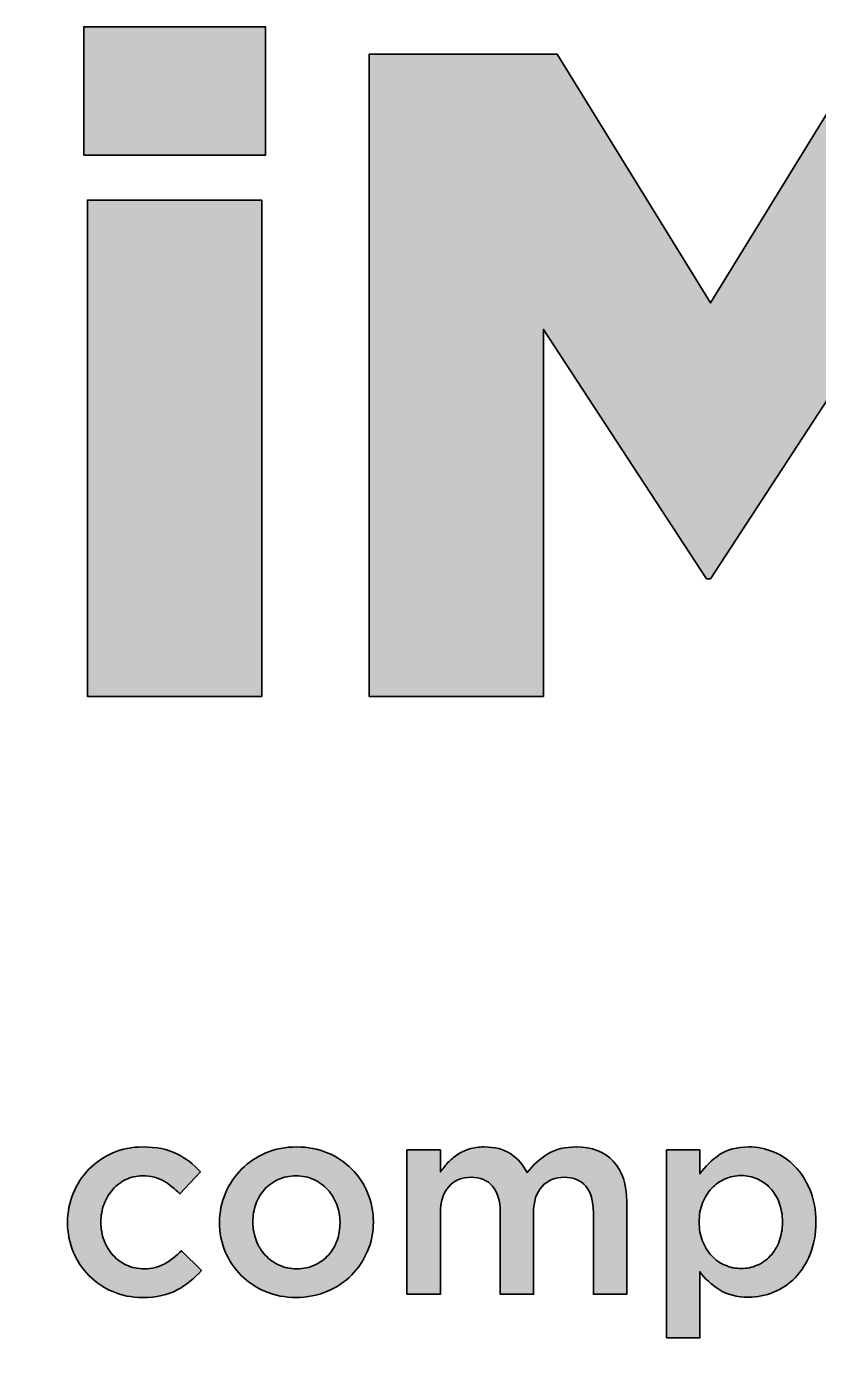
# Model space of a CAD drawing. Header units: millimetres. Extents: x 0 to 305, y -305 to 0.
# Drawn here: x 197.52 to 211.82, y -54.61 to -30.46 of the extents above; entities that cross this region are included whole.
import ezdxf

# ---------------------------------------------------------------- set-up
doc = ezdxf.new("R2010")
doc.units = ezdxf.units.MM
doc.header["$MEASUREMENT"] = 0
doc.layers.add('Layer 1', color=7, linetype='Continuous')

# ---------------------------------------------------------------- blocks, each defined once
blk = doc.blocks.new('block 2')
at = {"layer": 'Layer 1', "true_color": 0xffffff}
h = blk.add_hatch(color=7, dxfattribs=at)
h.dxf.hatch_style = 2
h.paths.add_polyline_path([(201.831, -30.46), (198.548, -30.46), (198.548, -32.781), (201.831, -32.781)])
h = blk.add_hatch(color=7, dxfattribs=at)
h.dxf.hatch_style = 2
h.paths.add_polyline_path([(216.039, -42.563), (216.039, -30.957), (212.64, -30.957), (209.872, -35.45), (207.103, -30.957), (203.704, -30.957), (203.704, -42.563), (206.854, -42.563), (206.854, -35.931), (209.805, -40.44), (209.872, -40.44), (212.839, -35.898), (212.839, -42.563)])
h = blk.add_hatch(color=7, dxfattribs=at)
h.dxf.hatch_style = 2
h.paths.add_polyline_path([(201.764, -42.563), (201.764, -33.593), (198.614, -33.593), (198.614, -42.563)])
h = blk.add_hatch(color=7, dxfattribs=at)
h.dxf.hatch_style = 2
edge = h.paths.add_edge_path()
edge.add_spline(control_points=[(200.314, -52.58), (200.219, -52.676), (200.118, -52.754), (200.011, -52.815), (199.904, -52.876), (199.779, -52.907), (199.638, -52.907), (199.522, -52.907), (199.417, -52.884), (199.322, -52.84), (199.226, -52.795), (199.144, -52.735), (199.075, -52.659), (199.006, -52.584), (198.952, -52.495), (198.914, -52.393), (198.876, -52.291), (198.857, -52.18), (198.857, -52.062), (198.857, -51.947), (198.876, -51.839), (198.914, -51.738), (198.952, -51.638), (199.004, -51.55), (199.07, -51.474), (199.135, -51.398), (199.215, -51.338), (199.307, -51.294), (199.399, -51.249), (199.499, -51.227), (199.608, -51.227), (199.759, -51.227), (199.887, -51.258), (199.991, -51.318), (200.095, -51.379), (200.192, -51.458), (200.285, -51.553), (200.285, -51.553), (200.655, -51.153), (200.655, -51.153), (200.533, -51.018), (200.391, -50.91), (200.228, -50.827), (200.065, -50.745), (199.86, -50.704), (199.613, -50.704), (199.419, -50.704), (199.238, -50.74), (199.072, -50.812), (198.906, -50.885), (198.762, -50.984), (198.641, -51.109), (198.519, -51.234), (198.425, -51.379), (198.357, -51.543), (198.289, -51.708), (198.255, -51.884), (198.255, -52.072), (198.255, -52.259), (198.289, -52.435), (198.357, -52.598), (198.425, -52.761), (198.519, -52.904), (198.641, -53.027), (198.762, -53.151), (198.905, -53.248), (199.07, -53.319), (199.234, -53.39), (199.414, -53.425), (199.608, -53.425), (199.862, -53.425), (200.071, -53.38), (200.235, -53.289), (200.4, -53.199), (200.547, -53.081), (200.675, -52.936), (200.675, -52.936), (200.314, -52.58), (200.314, -52.58)], knot_values=[0, 0, 0, 0, 1, 1, 1, 2, 2, 2, 3, 3, 3, 4, 4, 4, 5, 5, 5, 6, 6, 6, 7, 7, 7, 8, 8, 8, 9, 9, 9, 10, 10, 10, 11, 11, 11, 12, 12, 12, 13, 13, 13, 14, 14, 14, 15, 15, 15, 16, 16, 16, 17, 17, 17, 18, 18, 18, 19, 19, 19, 20, 20, 20, 21, 21, 21, 22, 22, 22, 23, 23, 23, 24, 24, 24, 25, 25, 25, 26, 26, 26, 26], degree=3, periodic=1)
h = blk.add_hatch(color=7, dxfattribs=at)
h.dxf.hatch_style = 2
edge = h.paths.add_edge_path()
edge.add_spline(control_points=[(202.384, -53.425), (202.585, -53.425), (202.771, -53.389), (202.942, -53.316), (203.113, -53.244), (203.261, -53.146), (203.384, -53.022), (203.507, -52.899), (203.604, -52.755), (203.675, -52.59), (203.746, -52.426), (203.782, -52.25), (203.782, -52.062), (203.782, -51.874), (203.747, -51.698), (203.678, -51.533), (203.609, -51.369), (203.512, -51.225), (203.389, -51.101), (203.265, -50.978), (203.119, -50.881), (202.949, -50.81), (202.78, -50.739), (202.594, -50.704), (202.394, -50.704), (202.193, -50.704), (202.008, -50.74), (201.838, -50.812), (201.668, -50.885), (201.522, -50.983), (201.399, -51.106), (201.275, -51.23), (201.178, -51.375), (201.107, -51.541), (201.036, -51.707), (201.001, -51.884), (201.001, -52.072), (201.001, -52.259), (201.035, -52.435), (201.105, -52.598), (201.174, -52.761), (201.27, -52.904), (201.394, -53.027), (201.517, -53.151), (201.663, -53.248), (201.833, -53.319), (202.003, -53.39), (202.186, -53.425), (202.384, -53.425)], knot_values=[0, 0, 0, 0, 1, 1, 1, 2, 2, 2, 3, 3, 3, 4, 4, 4, 5, 5, 5, 6, 6, 6, 7, 7, 7, 8, 8, 8, 9, 9, 9, 10, 10, 10, 11, 11, 11, 12, 12, 12, 13, 13, 13, 14, 14, 14, 15, 15, 15, 16, 16, 16, 16], degree=3, periodic=1)
edge = h.paths.add_edge_path()
edge.add_spline(control_points=[(201.662, -52.39), (201.623, -52.287), (201.604, -52.177), (201.604, -52.062), (201.604, -51.947), (201.621, -51.839), (201.657, -51.738), (201.693, -51.638), (201.746, -51.55), (201.814, -51.474), (201.883, -51.398), (201.966, -51.338), (202.062, -51.294), (202.159, -51.249), (202.266, -51.227), (202.384, -51.227), (202.502, -51.227), (202.609, -51.249), (202.705, -51.294), (202.802, -51.338), (202.885, -51.399), (202.956, -51.477), (203.026, -51.554), (203.081, -51.644), (203.12, -51.746), (203.159, -51.848), (203.179, -51.957), (203.179, -52.072), (203.179, -52.187), (203.161, -52.295), (203.125, -52.395), (203.089, -52.496), (203.037, -52.584), (202.968, -52.659), (202.899, -52.735), (202.817, -52.795), (202.72, -52.84), (202.624, -52.884), (202.515, -52.907), (202.394, -52.907), (202.279, -52.907), (202.174, -52.884), (202.077, -52.84), (201.98, -52.795), (201.897, -52.735), (201.827, -52.659), (201.757, -52.584), (201.701, -52.494), (201.662, -52.39)], knot_values=[0, 0, 0, 0, 1, 1, 1, 2, 2, 2, 3, 3, 3, 4, 4, 4, 5, 5, 5, 6, 6, 6, 7, 7, 7, 8, 8, 8, 9, 9, 9, 10, 10, 10, 11, 11, 11, 12, 12, 12, 13, 13, 13, 14, 14, 14, 15, 15, 15, 16, 16, 16, 16], degree=3, periodic=1)
h = blk.add_hatch(color=7, dxfattribs=at)
h.dxf.hatch_style = 2
edge = h.paths.add_edge_path()
edge.add_spline(control_points=[(207.758, -51.888), (207.758, -51.888), (207.758, -53.366), (207.758, -53.366), (207.758, -53.366), (208.36, -53.366), (208.36, -53.366), (208.36, -53.366), (208.36, -51.701), (208.36, -51.701), (208.36, -51.382), (208.279, -51.136), (208.118, -50.963), (207.956, -50.79), (207.732, -50.704), (207.446, -50.704), (207.248, -50.704), (207.077, -50.746), (206.934, -50.831), (206.791, -50.916), (206.667, -51.028), (206.561, -51.167), (206.492, -51.028), (206.393, -50.916), (206.263, -50.831), (206.133, -50.746), (205.974, -50.704), (205.786, -50.704), (205.688, -50.704), (205.598, -50.716), (205.517, -50.741), (205.437, -50.766), (205.364, -50.8), (205.3, -50.843), (205.236, -50.886), (205.179, -50.935), (205.13, -50.988), (205.08, -51.041), (205.035, -51.097), (204.992, -51.157), (204.992, -51.157), (204.992, -50.758), (204.992, -50.758), (204.992, -50.758), (204.389, -50.758), (204.389, -50.758), (204.389, -50.758), (204.389, -53.366), (204.389, -53.366), (204.389, -53.366), (204.992, -53.366), (204.992, -53.366), (204.992, -53.366), (204.992, -51.902), (204.992, -51.902), (204.992, -51.699), (205.042, -51.539), (205.144, -51.424), (205.246, -51.309), (205.38, -51.252), (205.547, -51.252), (205.714, -51.252), (205.844, -51.306), (205.935, -51.414), (206.027, -51.523), (206.073, -51.679), (206.073, -51.883), (206.073, -51.883), (206.073, -53.366), (206.073, -53.366), (206.073, -53.366), (206.676, -53.366), (206.676, -53.366), (206.676, -53.366), (206.676, -51.897), (206.676, -51.897), (206.676, -51.687), (206.727, -51.527), (206.831, -51.417), (206.934, -51.307), (207.067, -51.252), (207.231, -51.252), (207.399, -51.252), (207.528, -51.306), (207.62, -51.414), (207.711, -51.523), (207.758, -51.681), (207.758, -51.888)], knot_values=[0, 0, 0, 0, 1, 1, 1, 2, 2, 2, 3, 3, 3, 4, 4, 4, 5, 5, 5, 6, 6, 6, 7, 7, 7, 8, 8, 8, 9, 9, 9, 10, 10, 10, 11, 11, 11, 12, 12, 12, 13, 13, 13, 14, 14, 14, 15, 15, 15, 16, 16, 16, 17, 17, 17, 18, 18, 18, 19, 19, 19, 20, 20, 20, 21, 21, 21, 22, 22, 22, 23, 23, 23, 24, 24, 24, 25, 25, 25, 26, 26, 26, 27, 27, 27, 28, 28, 28, 29, 29, 29, 29], degree=3, periodic=1)
h = blk.add_hatch(color=7, dxfattribs=at)
h.dxf.hatch_style = 2
edge = h.paths.add_edge_path()
edge.add_spline(control_points=[(211.401, -51.057), (211.287, -50.94), (211.159, -50.852), (211.014, -50.793), (210.869, -50.733), (210.72, -50.704), (210.566, -50.704), (210.355, -50.704), (210.179, -50.751), (210.038, -50.844), (209.897, -50.938), (209.779, -51.054), (209.684, -51.193), (209.684, -51.193), (209.684, -50.758), (209.684, -50.758), (209.684, -50.758), (209.081, -50.758), (209.081, -50.758), (209.081, -50.758), (209.081, -54.156), (209.081, -54.156), (209.081, -54.156), (209.684, -54.156), (209.684, -54.156), (209.684, -54.156), (209.679, -52.961), (209.679, -52.961), (209.771, -53.083), (209.888, -53.19), (210.029, -53.282), (210.171, -53.374), (210.349, -53.42), (210.563, -53.42), (210.717, -53.42), (210.868, -53.39), (211.015, -53.331), (211.161, -53.272), (211.291, -53.184), (211.405, -53.067), (211.518, -52.95), (211.609, -52.808), (211.676, -52.64), (211.744, -52.472), (211.778, -52.279), (211.778, -52.062), (211.778, -51.845), (211.743, -51.652), (211.674, -51.484), (211.605, -51.316), (211.514, -51.174), (211.401, -51.057)], knot_values=[0, 0, 0, 0, 1, 1, 1, 2, 2, 2, 3, 3, 3, 4, 4, 4, 5, 5, 5, 6, 6, 6, 7, 7, 7, 8, 8, 8, 9, 9, 9, 10, 10, 10, 11, 11, 11, 12, 12, 12, 13, 13, 13, 14, 14, 14, 15, 15, 15, 16, 16, 16, 17, 17, 17, 17], degree=3, periodic=1)
edge = h.paths.add_edge_path()
edge.add_spline(control_points=[(211.116, -52.41), (211.076, -52.514), (211.023, -52.602), (210.955, -52.674), (210.888, -52.747), (210.809, -52.803), (210.718, -52.842), (210.628, -52.882), (210.531, -52.902), (210.429, -52.902), (210.327, -52.902), (210.23, -52.882), (210.138, -52.842), (210.046, -52.803), (209.965, -52.746), (209.896, -52.672), (209.827, -52.598), (209.772, -52.51), (209.731, -52.408), (209.689, -52.306), (209.669, -52.19), (209.669, -52.062), (209.669, -51.933), (209.689, -51.818), (209.731, -51.716), (209.772, -51.614), (209.827, -51.526), (209.896, -51.452), (209.965, -51.378), (210.046, -51.321), (210.138, -51.281), (210.23, -51.242), (210.327, -51.222), (210.429, -51.222), (210.531, -51.222), (210.628, -51.242), (210.718, -51.281), (210.809, -51.321), (210.888, -51.377), (210.955, -51.449), (211.023, -51.522), (211.076, -51.61), (211.116, -51.714), (211.155, -51.817), (211.175, -51.933), (211.175, -52.062), (211.175, -52.19), (211.155, -52.306), (211.116, -52.41)], knot_values=[0, 0, 0, 0, 1, 1, 1, 2, 2, 2, 3, 3, 3, 4, 4, 4, 5, 5, 5, 6, 6, 6, 7, 7, 7, 8, 8, 8, 9, 9, 9, 10, 10, 10, 11, 11, 11, 12, 12, 12, 13, 13, 13, 14, 14, 14, 15, 15, 15, 16, 16, 16, 16], degree=3, periodic=1)
at = {"layer": 'Layer 1', "color": 179, "lineweight": 35, "true_color": 0x231f20}
for points in [[(198.548, -32.781), (198.548, -30.46), (201.831, -30.46), (201.831, -32.781), (198.548, -32.781)], [(209.872, -40.44), (209.805, -40.44), (206.854, -35.931), (206.854, -42.563), (203.704, -42.563), (203.704, -30.957), (207.103, -30.957), (209.872, -35.45), (212.64, -30.957), (216.039, -30.957), (216.039, -42.563), (212.839, -42.563), (212.839, -35.898), (209.872, -40.44)], [(201.764, -33.593), (201.764, -42.563), (198.614, -42.563), (198.614, -33.593), (201.764, -33.593)]]:
    blk.add_lwpolyline(points, dxfattribs=at)
at = {"layer": 'Layer 1', "lineweight": 0}
for points in [[(201.831, -30.46), (198.548, -30.46), (198.548, -32.781), (201.831, -32.781), (201.831, -30.46)], [(216.039, -42.563), (216.039, -30.957), (212.64, -30.957), (209.872, -35.45), (207.103, -30.957), (203.704, -30.957), (203.704, -42.563), (206.854, -42.563), (206.854, -35.931), (209.805, -40.44), (209.872, -40.44), (212.839, -35.898), (212.839, -42.563), (216.039, -42.563)], [(201.764, -42.563), (201.764, -33.593), (198.614, -33.593), (198.614, -42.563), (201.764, -42.563)]]:
    blk.add_lwpolyline(points, dxfattribs=at)
at = {"layer": 'Layer 1', "color": 179, "lineweight": 35, "true_color": 0x231f20}
for points, knots in [([(52.4, -36.336), (52.546, -36.336), (52.692, -36.334), (52.838, -36.334), (147.486, -36.334), (217.595, -108.724), (217.595, -199.1), (217.595, -199.1), (217.595, -199.999), (217.595, -199.999), (217.595, -200), (217.595, -200), (217.595, -200)], [0, 0, 0, 0, 1, 1, 1, 2, 2, 2, 3, 3, 3, 4, 4, 4, 4]), ([(199.608, -53.425), (199.414, -53.425), (199.234, -53.39), (199.07, -53.319), (198.905, -53.248), (198.762, -53.151), (198.641, -53.027), (198.519, -52.904), (198.425, -52.761), (198.357, -52.598), (198.289, -52.435), (198.255, -52.259), (198.255, -52.072), (198.255, -51.884), (198.289, -51.708), (198.357, -51.543), (198.425, -51.379), (198.519, -51.234), (198.641, -51.109), (198.762, -50.984), (198.906, -50.885), (199.072, -50.812), (199.238, -50.74), (199.419, -50.704), (199.613, -50.704), (199.86, -50.704), (200.065, -50.745), (200.228, -50.827), (200.391, -50.91), (200.533, -51.018), (200.655, -51.153), (200.655, -51.153), (200.285, -51.553), (200.285, -51.553), (200.192, -51.458), (200.095, -51.379), (199.991, -51.318), (199.887, -51.258), (199.759, -51.227), (199.608, -51.227), (199.499, -51.227), (199.399, -51.249), (199.307, -51.294), (199.215, -51.338), (199.135, -51.398), (199.07, -51.474), (199.004, -51.55), (198.952, -51.638), (198.914, -51.738), (198.876, -51.839), (198.857, -51.947), (198.857, -52.062), (198.857, -52.18), (198.876, -52.291), (198.914, -52.393), (198.952, -52.495), (199.006, -52.584), (199.075, -52.659), (199.144, -52.735), (199.226, -52.795), (199.322, -52.84), (199.417, -52.884), (199.522, -52.907), (199.638, -52.907), (199.779, -52.907), (199.904, -52.876), (200.011, -52.815), (200.118, -52.754), (200.219, -52.676), (200.314, -52.58), (200.314, -52.58), (200.675, -52.936), (200.675, -52.936), (200.547, -53.081), (200.4, -53.199), (200.235, -53.289), (200.071, -53.38), (199.862, -53.425), (199.608, -53.425)], [0, 0, 0, 0, 1, 1, 1, 2, 2, 2, 3, 3, 3, 4, 4, 4, 5, 5, 5, 6, 6, 6, 7, 7, 7, 8, 8, 8, 9, 9, 9, 10, 10, 10, 11, 11, 11, 12, 12, 12, 13, 13, 13, 14, 14, 14, 15, 15, 15, 16, 16, 16, 17, 17, 17, 18, 18, 18, 19, 19, 19, 20, 20, 20, 21, 21, 21, 22, 22, 22, 23, 23, 23, 24, 24, 24, 25, 25, 25, 26, 26, 26, 26]), ([(201.105, -52.598), (201.035, -52.435), (201.001, -52.259), (201.001, -52.072), (201.001, -51.884), (201.036, -51.707), (201.107, -51.541), (201.178, -51.375), (201.275, -51.23), (201.399, -51.106), (201.522, -50.983), (201.668, -50.885), (201.838, -50.812), (202.008, -50.74), (202.193, -50.704), (202.394, -50.704), (202.594, -50.704), (202.78, -50.739), (202.949, -50.81), (203.119, -50.881), (203.265, -50.978), (203.389, -51.101), (203.512, -51.225), (203.609, -51.369), (203.678, -51.533), (203.747, -51.698), (203.782, -51.874), (203.782, -52.062), (203.782, -52.25), (203.746, -52.426), (203.675, -52.59), (203.604, -52.755), (203.507, -52.899), (203.384, -53.022), (203.261, -53.146), (203.113, -53.244), (202.942, -53.316), (202.771, -53.389), (202.585, -53.425), (202.384, -53.425), (202.186, -53.425), (202.003, -53.39), (201.833, -53.319), (201.663, -53.248), (201.517, -53.151), (201.394, -53.027), (201.27, -52.904), (201.174, -52.761), (201.105, -52.598)], [0, 0, 0, 0, 1, 1, 1, 2, 2, 2, 3, 3, 3, 4, 4, 4, 5, 5, 5, 6, 6, 6, 7, 7, 7, 8, 8, 8, 9, 9, 9, 10, 10, 10, 11, 11, 11, 12, 12, 12, 13, 13, 13, 14, 14, 14, 15, 15, 15, 16, 16, 16, 16]), ([(206.831, -51.417), (206.727, -51.527), (206.676, -51.687), (206.676, -51.897), (206.676, -51.897), (206.676, -53.366), (206.676, -53.366), (206.676, -53.366), (206.073, -53.366), (206.073, -53.366), (206.073, -53.366), (206.073, -51.883), (206.073, -51.883), (206.073, -51.679), (206.027, -51.523), (205.935, -51.414), (205.844, -51.306), (205.714, -51.252), (205.547, -51.252), (205.38, -51.252), (205.246, -51.309), (205.144, -51.424), (205.042, -51.539), (204.992, -51.699), (204.992, -51.902), (204.992, -51.902), (204.992, -53.366), (204.992, -53.366), (204.992, -53.366), (204.389, -53.366), (204.389, -53.366), (204.389, -53.366), (204.389, -50.758), (204.389, -50.758), (204.389, -50.758), (204.992, -50.758), (204.992, -50.758), (204.992, -50.758), (204.992, -51.157), (204.992, -51.157), (205.035, -51.097), (205.08, -51.041), (205.13, -50.988), (205.179, -50.935), (205.236, -50.886), (205.3, -50.843), (205.364, -50.8), (205.437, -50.766), (205.517, -50.741), (205.598, -50.716), (205.688, -50.704), (205.786, -50.704), (205.974, -50.704), (206.133, -50.746), (206.263, -50.831), (206.393, -50.916), (206.492, -51.028), (206.561, -51.167), (206.667, -51.028), (206.791, -50.916), (206.934, -50.831), (207.077, -50.746), (207.248, -50.704), (207.446, -50.704), (207.732, -50.704), (207.956, -50.79), (208.118, -50.963), (208.279, -51.136), (208.36, -51.382), (208.36, -51.701), (208.36, -51.701), (208.36, -53.366), (208.36, -53.366), (208.36, -53.366), (207.758, -53.366), (207.758, -53.366), (207.758, -53.366), (207.758, -51.888), (207.758, -51.888), (207.758, -51.681), (207.711, -51.523), (207.62, -51.414), (207.528, -51.306), (207.399, -51.252), (207.231, -51.252), (207.067, -51.252), (206.934, -51.307), (206.831, -51.417)], [0, 0, 0, 0, 1, 1, 1, 2, 2, 2, 3, 3, 3, 4, 4, 4, 5, 5, 5, 6, 6, 6, 7, 7, 7, 8, 8, 8, 9, 9, 9, 10, 10, 10, 11, 11, 11, 12, 12, 12, 13, 13, 13, 14, 14, 14, 15, 15, 15, 16, 16, 16, 17, 17, 17, 18, 18, 18, 19, 19, 19, 20, 20, 20, 21, 21, 21, 22, 22, 22, 23, 23, 23, 24, 24, 24, 25, 25, 25, 26, 26, 26, 27, 27, 27, 28, 28, 28, 29, 29, 29, 29]), ([(211.676, -52.64), (211.609, -52.808), (211.518, -52.95), (211.405, -53.067), (211.291, -53.184), (211.161, -53.272), (211.015, -53.331), (210.868, -53.39), (210.717, -53.42), (210.563, -53.42), (210.349, -53.42), (210.171, -53.374), (210.029, -53.282), (209.888, -53.19), (209.771, -53.083), (209.679, -52.961), (209.679, -52.961), (209.684, -54.156), (209.684, -54.156), (209.684, -54.156), (209.081, -54.156), (209.081, -54.156), (209.081, -54.156), (209.081, -50.758), (209.081, -50.758), (209.081, -50.758), (209.684, -50.758), (209.684, -50.758), (209.684, -50.758), (209.684, -51.193), (209.684, -51.193), (209.779, -51.054), (209.897, -50.938), (210.038, -50.844), (210.179, -50.751), (210.355, -50.704), (210.566, -50.704), (210.72, -50.704), (210.869, -50.733), (211.014, -50.793), (211.159, -50.852), (211.287, -50.94), (211.401, -51.057), (211.514, -51.174), (211.605, -51.316), (211.674, -51.484), (211.743, -51.652), (211.778, -51.845), (211.778, -52.062), (211.778, -52.279), (211.744, -52.472), (211.676, -52.64)], [0, 0, 0, 0, 1, 1, 1, 2, 2, 2, 3, 3, 3, 4, 4, 4, 5, 5, 5, 6, 6, 6, 7, 7, 7, 8, 8, 8, 9, 9, 9, 10, 10, 10, 11, 11, 11, 12, 12, 12, 13, 13, 13, 14, 14, 14, 15, 15, 15, 16, 16, 16, 17, 17, 17, 17]), ([(202.394, -52.907), (202.515, -52.907), (202.624, -52.884), (202.72, -52.84), (202.817, -52.795), (202.899, -52.735), (202.968, -52.659), (203.037, -52.584), (203.089, -52.496), (203.125, -52.395), (203.161, -52.295), (203.179, -52.187), (203.179, -52.072), (203.179, -51.957), (203.159, -51.848), (203.12, -51.746), (203.081, -51.644), (203.026, -51.554), (202.956, -51.477), (202.885, -51.399), (202.802, -51.338), (202.705, -51.294), (202.609, -51.249), (202.502, -51.227), (202.384, -51.227), (202.266, -51.227), (202.159, -51.249), (202.062, -51.294), (201.966, -51.338), (201.883, -51.398), (201.814, -51.474), (201.746, -51.55), (201.693, -51.638), (201.657, -51.738), (201.621, -51.839), (201.604, -51.947), (201.604, -52.062), (201.604, -52.177), (201.623, -52.287), (201.662, -52.39), (201.701, -52.494), (201.757, -52.584), (201.827, -52.659), (201.897, -52.735), (201.98, -52.795), (202.077, -52.84), (202.174, -52.884), (202.279, -52.907), (202.394, -52.907)], [0, 0, 0, 0, 1, 1, 1, 2, 2, 2, 3, 3, 3, 4, 4, 4, 5, 5, 5, 6, 6, 6, 7, 7, 7, 8, 8, 8, 9, 9, 9, 10, 10, 10, 11, 11, 11, 12, 12, 12, 13, 13, 13, 14, 14, 14, 15, 15, 15, 16, 16, 16, 16]), ([(210.955, -51.449), (210.888, -51.377), (210.809, -51.321), (210.718, -51.281), (210.628, -51.242), (210.531, -51.222), (210.429, -51.222), (210.327, -51.222), (210.23, -51.242), (210.138, -51.281), (210.046, -51.321), (209.965, -51.378), (209.896, -51.452), (209.827, -51.526), (209.772, -51.614), (209.731, -51.716), (209.689, -51.818), (209.669, -51.933), (209.669, -52.062), (209.669, -52.19), (209.689, -52.306), (209.731, -52.408), (209.772, -52.51), (209.827, -52.598), (209.896, -52.672), (209.965, -52.746), (210.046, -52.803), (210.138, -52.842), (210.23, -52.882), (210.327, -52.902), (210.429, -52.902), (210.531, -52.902), (210.628, -52.882), (210.718, -52.842), (210.809, -52.803), (210.888, -52.747), (210.955, -52.674), (211.023, -52.602), (211.076, -52.514), (211.116, -52.41), (211.155, -52.306), (211.175, -52.19), (211.175, -52.062), (211.175, -51.933), (211.155, -51.817), (211.116, -51.714), (211.076, -51.61), (211.023, -51.522), (210.955, -51.449)], [0, 0, 0, 0, 1, 1, 1, 2, 2, 2, 3, 3, 3, 4, 4, 4, 5, 5, 5, 6, 6, 6, 7, 7, 7, 8, 8, 8, 9, 9, 9, 10, 10, 10, 11, 11, 11, 12, 12, 12, 13, 13, 13, 14, 14, 14, 15, 15, 15, 16, 16, 16, 16])]:
    blk.add_open_spline(points, degree=3, knots=knots, dxfattribs=at)
at = {"layer": 'Layer 1', "lineweight": 0}
for points, knots in [([(200.314, -52.58), (200.219, -52.676), (200.118, -52.754), (200.011, -52.815), (199.904, -52.876), (199.779, -52.907), (199.638, -52.907), (199.522, -52.907), (199.417, -52.884), (199.322, -52.84), (199.226, -52.795), (199.144, -52.735), (199.075, -52.659), (199.006, -52.584), (198.952, -52.495), (198.914, -52.393), (198.876, -52.291), (198.857, -52.18), (198.857, -52.062), (198.857, -51.947), (198.876, -51.839), (198.914, -51.738), (198.952, -51.638), (199.004, -51.55), (199.07, -51.474), (199.135, -51.398), (199.215, -51.338), (199.307, -51.294), (199.399, -51.249), (199.499, -51.227), (199.608, -51.227), (199.759, -51.227), (199.887, -51.258), (199.991, -51.318), (200.095, -51.379), (200.192, -51.458), (200.285, -51.553), (200.285, -51.553), (200.655, -51.153), (200.655, -51.153), (200.533, -51.018), (200.391, -50.91), (200.228, -50.827), (200.065, -50.745), (199.86, -50.704), (199.613, -50.704), (199.419, -50.704), (199.238, -50.74), (199.072, -50.812), (198.906, -50.885), (198.762, -50.984), (198.641, -51.109), (198.519, -51.234), (198.425, -51.379), (198.357, -51.543), (198.289, -51.708), (198.255, -51.884), (198.255, -52.072), (198.255, -52.259), (198.289, -52.435), (198.357, -52.598), (198.425, -52.761), (198.519, -52.904), (198.641, -53.027), (198.762, -53.151), (198.905, -53.248), (199.07, -53.319), (199.234, -53.39), (199.414, -53.425), (199.608, -53.425), (199.862, -53.425), (200.071, -53.38), (200.235, -53.289), (200.4, -53.199), (200.547, -53.081), (200.675, -52.936), (200.675, -52.936), (200.314, -52.58), (200.314, -52.58)], [0, 0, 0, 0, 1, 1, 1, 2, 2, 2, 3, 3, 3, 4, 4, 4, 5, 5, 5, 6, 6, 6, 7, 7, 7, 8, 8, 8, 9, 9, 9, 10, 10, 10, 11, 11, 11, 12, 12, 12, 13, 13, 13, 14, 14, 14, 15, 15, 15, 16, 16, 16, 17, 17, 17, 18, 18, 18, 19, 19, 19, 20, 20, 20, 21, 21, 21, 22, 22, 22, 23, 23, 23, 24, 24, 24, 25, 25, 25, 26, 26, 26, 26]), ([(202.384, -53.425), (202.585, -53.425), (202.771, -53.389), (202.942, -53.316), (203.113, -53.244), (203.261, -53.146), (203.384, -53.022), (203.507, -52.899), (203.604, -52.755), (203.675, -52.59), (203.746, -52.426), (203.782, -52.25), (203.782, -52.062), (203.782, -51.874), (203.747, -51.698), (203.678, -51.533), (203.609, -51.369), (203.512, -51.225), (203.389, -51.101), (203.265, -50.978), (203.119, -50.881), (202.949, -50.81), (202.78, -50.739), (202.594, -50.704), (202.394, -50.704), (202.193, -50.704), (202.008, -50.74), (201.838, -50.812), (201.668, -50.885), (201.522, -50.983), (201.399, -51.106), (201.275, -51.23), (201.178, -51.375), (201.107, -51.541), (201.036, -51.707), (201.001, -51.884), (201.001, -52.072), (201.001, -52.259), (201.035, -52.435), (201.105, -52.598), (201.174, -52.761), (201.27, -52.904), (201.394, -53.027), (201.517, -53.151), (201.663, -53.248), (201.833, -53.319), (202.003, -53.39), (202.186, -53.425), (202.384, -53.425)], [0, 0, 0, 0, 1, 1, 1, 2, 2, 2, 3, 3, 3, 4, 4, 4, 5, 5, 5, 6, 6, 6, 7, 7, 7, 8, 8, 8, 9, 9, 9, 10, 10, 10, 11, 11, 11, 12, 12, 12, 13, 13, 13, 14, 14, 14, 15, 15, 15, 16, 16, 16, 16]), ([(207.758, -51.888), (207.758, -51.888), (207.758, -53.366), (207.758, -53.366), (207.758, -53.366), (208.36, -53.366), (208.36, -53.366), (208.36, -53.366), (208.36, -51.701), (208.36, -51.701), (208.36, -51.382), (208.279, -51.136), (208.118, -50.963), (207.956, -50.79), (207.732, -50.704), (207.446, -50.704), (207.248, -50.704), (207.077, -50.746), (206.934, -50.831), (206.791, -50.916), (206.667, -51.028), (206.561, -51.167), (206.492, -51.028), (206.393, -50.916), (206.263, -50.831), (206.133, -50.746), (205.974, -50.704), (205.786, -50.704), (205.688, -50.704), (205.598, -50.716), (205.517, -50.741), (205.437, -50.766), (205.364, -50.8), (205.3, -50.843), (205.236, -50.886), (205.179, -50.935), (205.13, -50.988), (205.08, -51.041), (205.035, -51.097), (204.992, -51.157), (204.992, -51.157), (204.992, -50.758), (204.992, -50.758), (204.992, -50.758), (204.389, -50.758), (204.389, -50.758), (204.389, -50.758), (204.389, -53.366), (204.389, -53.366), (204.389, -53.366), (204.992, -53.366), (204.992, -53.366), (204.992, -53.366), (204.992, -51.902), (204.992, -51.902), (204.992, -51.699), (205.042, -51.539), (205.144, -51.424), (205.246, -51.309), (205.38, -51.252), (205.547, -51.252), (205.714, -51.252), (205.844, -51.306), (205.935, -51.414), (206.027, -51.523), (206.073, -51.679), (206.073, -51.883), (206.073, -51.883), (206.073, -53.366), (206.073, -53.366), (206.073, -53.366), (206.676, -53.366), (206.676, -53.366), (206.676, -53.366), (206.676, -51.897), (206.676, -51.897), (206.676, -51.687), (206.727, -51.527), (206.831, -51.417), (206.934, -51.307), (207.067, -51.252), (207.231, -51.252), (207.399, -51.252), (207.528, -51.306), (207.62, -51.414), (207.711, -51.523), (207.758, -51.681), (207.758, -51.888)], [0, 0, 0, 0, 1, 1, 1, 2, 2, 2, 3, 3, 3, 4, 4, 4, 5, 5, 5, 6, 6, 6, 7, 7, 7, 8, 8, 8, 9, 9, 9, 10, 10, 10, 11, 11, 11, 12, 12, 12, 13, 13, 13, 14, 14, 14, 15, 15, 15, 16, 16, 16, 17, 17, 17, 18, 18, 18, 19, 19, 19, 20, 20, 20, 21, 21, 21, 22, 22, 22, 23, 23, 23, 24, 24, 24, 25, 25, 25, 26, 26, 26, 27, 27, 27, 28, 28, 28, 29, 29, 29, 29]), ([(211.401, -51.057), (211.287, -50.94), (211.159, -50.852), (211.014, -50.793), (210.869, -50.733), (210.72, -50.704), (210.566, -50.704), (210.355, -50.704), (210.179, -50.751), (210.038, -50.844), (209.897, -50.938), (209.779, -51.054), (209.684, -51.193), (209.684, -51.193), (209.684, -50.758), (209.684, -50.758), (209.684, -50.758), (209.081, -50.758), (209.081, -50.758), (209.081, -50.758), (209.081, -54.156), (209.081, -54.156), (209.081, -54.156), (209.684, -54.156), (209.684, -54.156), (209.684, -54.156), (209.679, -52.961), (209.679, -52.961), (209.771, -53.083), (209.888, -53.19), (210.029, -53.282), (210.171, -53.374), (210.349, -53.42), (210.563, -53.42), (210.717, -53.42), (210.868, -53.39), (211.015, -53.331), (211.161, -53.272), (211.291, -53.184), (211.405, -53.067), (211.518, -52.95), (211.609, -52.808), (211.676, -52.64), (211.744, -52.472), (211.778, -52.279), (211.778, -52.062), (211.778, -51.845), (211.743, -51.652), (211.674, -51.484), (211.605, -51.316), (211.514, -51.174), (211.401, -51.057)], [0, 0, 0, 0, 1, 1, 1, 2, 2, 2, 3, 3, 3, 4, 4, 4, 5, 5, 5, 6, 6, 6, 7, 7, 7, 8, 8, 8, 9, 9, 9, 10, 10, 10, 11, 11, 11, 12, 12, 12, 13, 13, 13, 14, 14, 14, 15, 15, 15, 16, 16, 16, 17, 17, 17, 17]), ([(201.662, -52.39), (201.623, -52.287), (201.604, -52.177), (201.604, -52.062), (201.604, -51.947), (201.621, -51.839), (201.657, -51.738), (201.693, -51.638), (201.746, -51.55), (201.814, -51.474), (201.883, -51.398), (201.966, -51.338), (202.062, -51.294), (202.159, -51.249), (202.266, -51.227), (202.384, -51.227), (202.502, -51.227), (202.609, -51.249), (202.705, -51.294), (202.802, -51.338), (202.885, -51.399), (202.956, -51.477), (203.026, -51.554), (203.081, -51.644), (203.12, -51.746), (203.159, -51.848), (203.179, -51.957), (203.179, -52.072), (203.179, -52.187), (203.161, -52.295), (203.125, -52.395), (203.089, -52.496), (203.037, -52.584), (202.968, -52.659), (202.899, -52.735), (202.817, -52.795), (202.72, -52.84), (202.624, -52.884), (202.515, -52.907), (202.394, -52.907), (202.279, -52.907), (202.174, -52.884), (202.077, -52.84), (201.98, -52.795), (201.897, -52.735), (201.827, -52.659), (201.757, -52.584), (201.701, -52.494), (201.662, -52.39)], [0, 0, 0, 0, 1, 1, 1, 2, 2, 2, 3, 3, 3, 4, 4, 4, 5, 5, 5, 6, 6, 6, 7, 7, 7, 8, 8, 8, 9, 9, 9, 10, 10, 10, 11, 11, 11, 12, 12, 12, 13, 13, 13, 14, 14, 14, 15, 15, 15, 16, 16, 16, 16]), ([(211.116, -52.41), (211.076, -52.514), (211.023, -52.602), (210.955, -52.674), (210.888, -52.747), (210.809, -52.803), (210.718, -52.842), (210.628, -52.882), (210.531, -52.902), (210.429, -52.902), (210.327, -52.902), (210.23, -52.882), (210.138, -52.842), (210.046, -52.803), (209.965, -52.746), (209.896, -52.672), (209.827, -52.598), (209.772, -52.51), (209.731, -52.408), (209.689, -52.306), (209.669, -52.19), (209.669, -52.062), (209.669, -51.933), (209.689, -51.818), (209.731, -51.716), (209.772, -51.614), (209.827, -51.526), (209.896, -51.452), (209.965, -51.378), (210.046, -51.321), (210.138, -51.281), (210.23, -51.242), (210.327, -51.222), (210.429, -51.222), (210.531, -51.222), (210.628, -51.242), (210.718, -51.281), (210.809, -51.321), (210.888, -51.377), (210.955, -51.449), (211.023, -51.522), (211.076, -51.61), (211.116, -51.714), (211.155, -51.817), (211.175, -51.933), (211.175, -52.062), (211.175, -52.19), (211.155, -52.306), (211.116, -52.41)], [0, 0, 0, 0, 1, 1, 1, 2, 2, 2, 3, 3, 3, 4, 4, 4, 5, 5, 5, 6, 6, 6, 7, 7, 7, 8, 8, 8, 9, 9, 9, 10, 10, 10, 11, 11, 11, 12, 12, 12, 13, 13, 13, 14, 14, 14, 15, 15, 15, 16, 16, 16, 16])]:
    blk.add_open_spline(points, degree=3, knots=knots, dxfattribs=at)

msp = doc.modelspace()

# ---------------------------------------------------------------- block references
at = {"layer": 'Layer 1'}
msp.add_blockref('block 2', (0, 0), dxfattribs=at)

doc.saveas('drawing.dxf')
